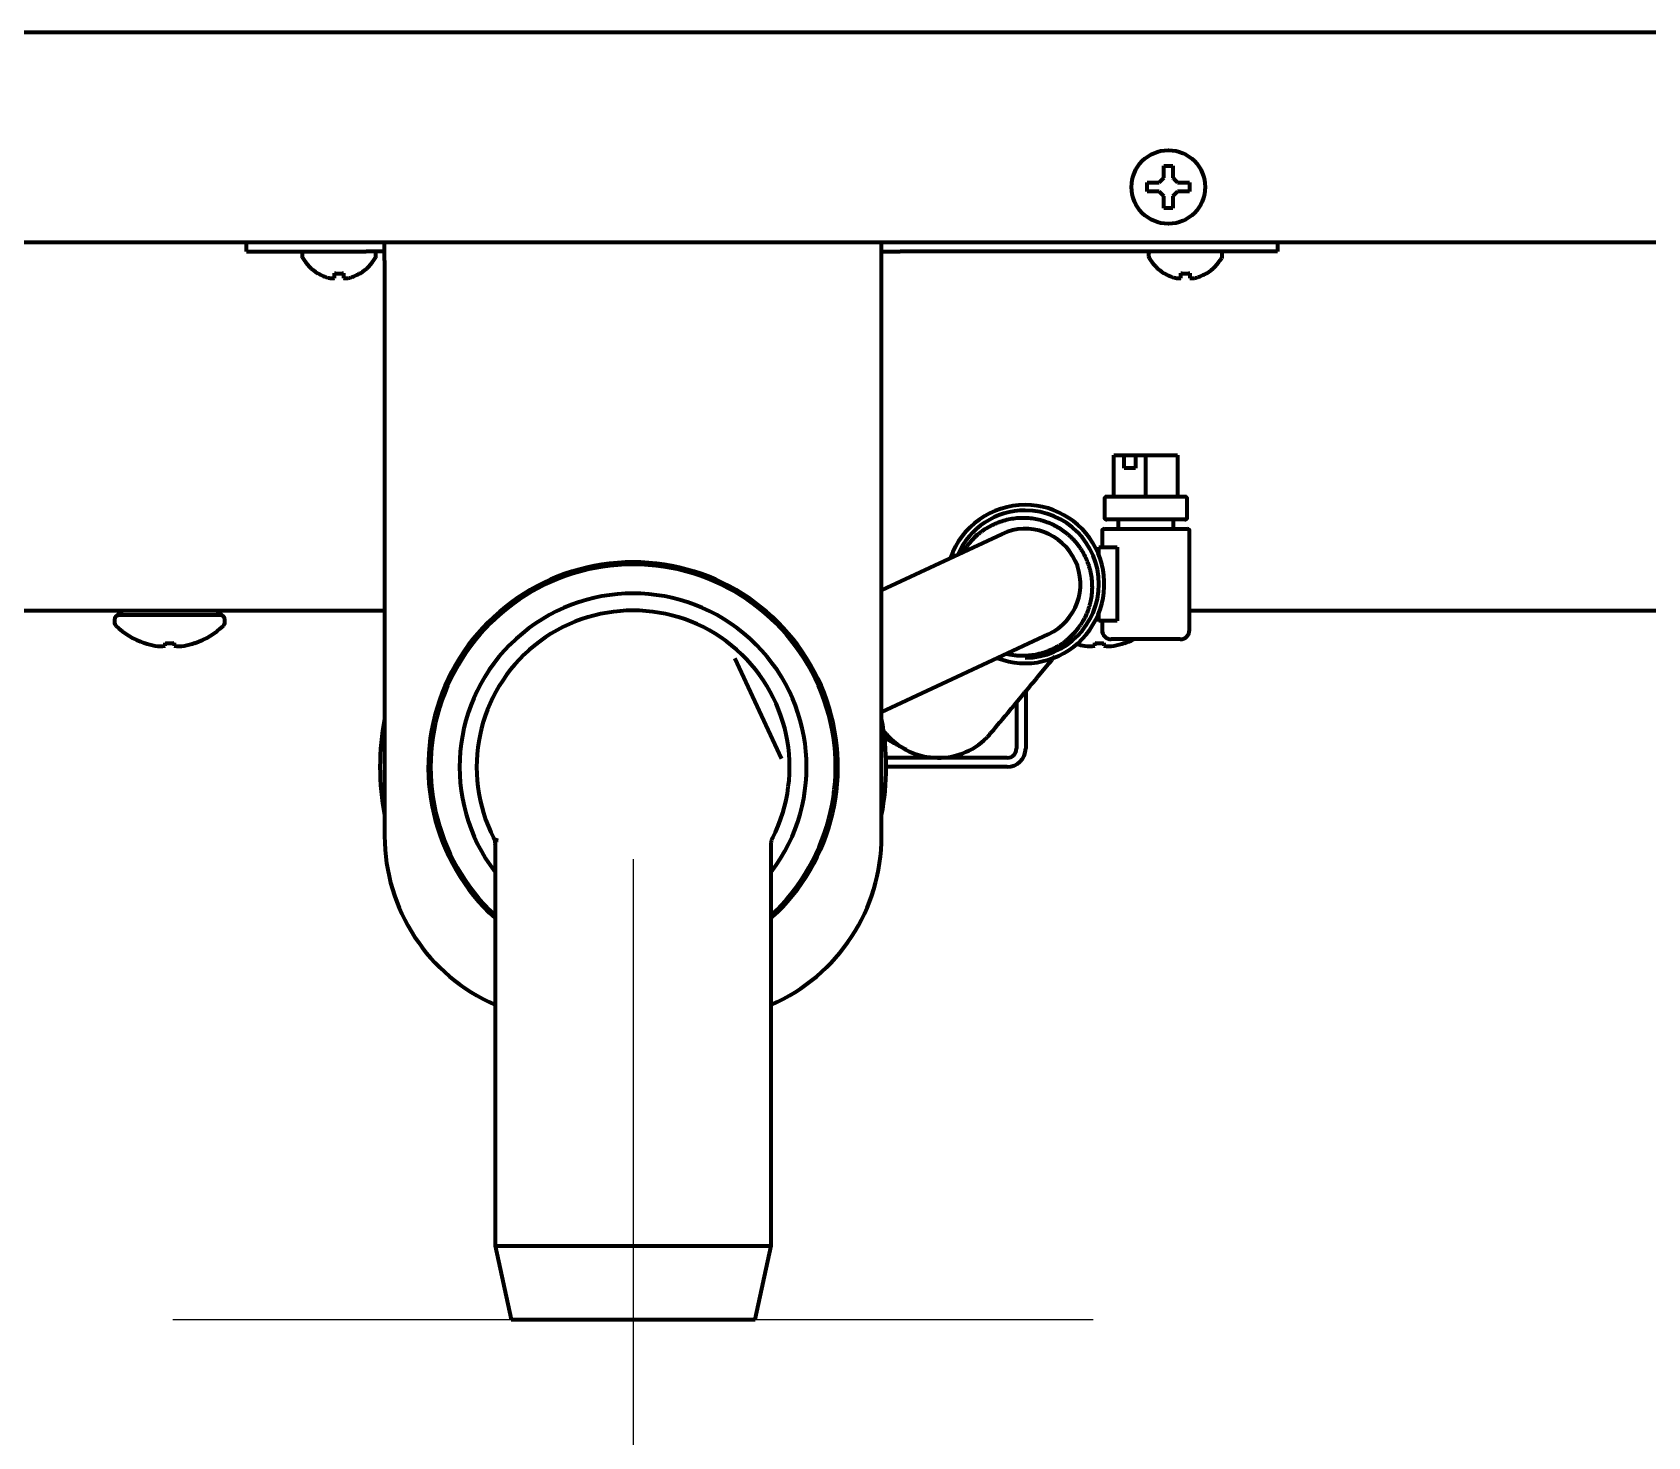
# Model space of a CAD drawing. Header units: inches. Extents: x -2898 to 7248, y 606 to 5598.
# Drawn here: x 6699.3 to 6874.8, y 2282.1 to 2434.6 of the extents above; entities that cross this region are included whole.
import ezdxf

# ---------------------------------------------------------------- set-up
doc = ezdxf.new("R2010")
doc.units = ezdxf.units.IN

# ---------------------------------------------------------------- blocks, each defined once
blk = doc.blocks.new('A$C0B5A562A')
at = {"color": 6}
for p, q in [((0, 50), (0, -50)), ((-50, 0), (50, 0))]:
    blk.add_line(p, q, dxfattribs=at)

msp = doc.modelspace()

# ---------------------------------------------------------------- linework, layer by layer
at = {"linetype": 'Continuous', "lineweight": 70}
for p, q in [((7186.87, 2434.64), (6342.67, 2434.64)), ((6820.47, 2417.84), (6820.47, 2418.34)), ((6820.47, 2417.34), (6820.47, 2417.84)), ((6825.07, 2418.34), (6825.07, 2417.84)), ((6825.07, 2417.84), (6825.07, 2417.34)), ((6325.77, 2411.84), (7203.77, 2411.84)), ((6722.62, 2410.84), (6722.62, 2411.84)), ((6737.62, 2409.84), (6737.62, 2411.84)), ((6791.62, 2409.84), (6791.62, 2411.84)), ((6834.62, 2411.84), (6834.62, 2410.84)), ((6722.62, 2410.84), (6727.62, 2410.84)), ((6727.62, 2410.84), (6735.62, 2410.84)), ((6728.67, 2410.53), (6728.67, 2410.33)), ((6737.62, 2410.84), (6735.62, 2410.84)), ((6736.67, 2410.33), (6736.67, 2410.53)), ((6737.62, 2409.84), (6737.62, 2347.34)), ((6791.62, 2410.84), (6793.62, 2410.84)), ((6791.62, 2347.34), (6791.62, 2409.84)), ((6829.62, 2410.84), (6793.62, 2410.84)), ((6820.62, 2410.53), (6820.62, 2410.33)), ((6828.62, 2410.33), (6828.62, 2410.53)), ((6834.62, 2410.84), (6829.62, 2410.84)), ((6730.37, 2408.45), (6730.37, 2408.49)), ((6734.97, 2408.49), (6734.97, 2408.45)), ((6822.32, 2408.45), (6822.32, 2408.49)), ((6826.92, 2408.49), (6826.92, 2408.45)), ((6816.85, 2388.71), (6817.98, 2388.71)), ((6816.85, 2384.21), (6816.85, 2388.71)), ((6817.98, 2388.71), (6819.19, 2388.71)), ((6817.98, 2387.31), (6817.98, 2388.71)), ((6819.19, 2388.71), (6820.32, 2388.71)), ((6819.19, 2388.71), (6819.19, 2387.31)), ((6820.32, 2388.71), (6823.78, 2388.71)), ((6820.32, 2384.21), (6820.32, 2388.71)), ((6823.78, 2388.71), (6823.78, 2384.21)), ((6819.19, 2387.31), (6817.98, 2387.31)), ((6815.82, 2383.96), (6815.82, 2381.96)), ((6816.07, 2384.21), (6824.57, 2384.21)), ((6824.82, 2381.96), (6824.82, 2383.96)), ((6824.57, 2381.71), (6816.07, 2381.71)), ((6817.32, 2381.71), (6817.32, 2380.71)), ((6823.32, 2380.71), (6823.32, 2381.71)), ((6804.68, 2380.14), (6791.62, 2374.05)), ((6815.57, 2380.46), (6815.57, 2378.71)), ((6815.82, 2380.71), (6824.82, 2380.71)), ((6825.07, 2369.71), (6825.07, 2380.46)), ((6815.22, 2378.71), (6817.22, 2378.71)), ((6815.22, 2377.86), (6815.22, 2378.71)), ((6817.22, 2378.71), (6817.22, 2370.71)), ((6491.2, 2371.84), (6737.63, 2371.84)), ((6709.18, 2371.84), (6708.6, 2371.34)), ((6708.6, 2371.34), (6708.7, 2371.34)), ((6708.79, 2371.34), (6708.7, 2371.34)), ((6711.09, 2371.34), (6708.79, 2371.34)), ((6711.18, 2371.34), (6711.09, 2371.34)), ((6711.79, 2371.34), (6711.18, 2371.34)), ((6711.98, 2371.34), (6711.79, 2371.34)), ((6716.56, 2371.34), (6711.98, 2371.34)), ((6716.75, 2371.34), (6716.56, 2371.34)), ((6717.36, 2371.34), (6716.75, 2371.34)), ((6717.46, 2371.34), (6717.36, 2371.34)), ((6719.75, 2371.34), (6717.45, 2371.34)), ((6719.94, 2371.34), (6719.36, 2371.84)), ((6719.84, 2371.34), (6719.75, 2371.34)), ((6719.94, 2371.34), (6719.84, 2371.34)), ((6815.22, 2370.71), (6815.22, 2371.55)), ((6825.06, 2371.84), (6942.62, 2371.84)), ((6708.27, 2370.84), (6708.27, 2370.55)), ((6720.27, 2370.55), (6720.27, 2370.84)), ((6791.62, 2360.81), (6809.75, 2369.27)), ((6812.69, 2369.56), (6812.71, 2369.59)), ((6815.22, 2370.84), (6814.9, 2370.84)), ((6817.22, 2370.71), (6815.22, 2370.71)), ((6815.57, 2370.71), (6815.57, 2369.71)), ((6711.52, 2368.32), (6711.52, 2368.3)), ((6713.77, 2368), (6713.77, 2368.32)), ((6714.77, 2368.32), (6714.77, 2368)), ((6717.02, 2368.32), (6717.02, 2368.3)), ((6814.77, 2368), (6814.77, 2368.32)), ((6815.77, 2368.32), (6815.77, 2368)), ((6824.07, 2368.71), (6816.57, 2368.71)), ((6818.02, 2368.32), (6818.02, 2368.3)), ((6780.75, 2355.74), (6775.68, 2366.62)), ((6807.27, 2363.06), (6807.27, 2356.84)), ((6806.27, 2361.86), (6806.27, 2356.84)), ((6805.27, 2355.84), (6792.1, 2355.84)), ((6805.27, 2354.84), (6792.12, 2354.84)), ((6749.49, 2347.1), (6749.46, 2347.15)), ((6749.62, 2346.4), (6749.62, 2302.84)), ((6779.62, 2302.84), (6779.62, 2346.47)), ((6749.62, 2302.84), (6751.37, 2294.84)), ((6749.62, 2302.84), (6764.62, 2302.84)), ((6764.62, 2302.84), (6779.62, 2302.84)), ((6777.87, 2294.84), (6779.62, 2302.84)), ((6751.37, 2294.84), (6764.62, 2294.84)), ((6764.62, 2294.84), (6777.87, 2294.84))]:
    msp.add_line(p, q, dxfattribs=at)
msp.add_circle((6822.77, 2417.84), 4, dxfattribs=at)
for centre, radius, start, end in [((6729.07, 2410.53), 0.4, 128.8941, 180), ((6729.07, 2410.33), 0.4, 180, 210.3012), ((6732.87, 2412.55), 4.8, 210.3012, 238.6273), ((6732.47, 2412.55), 4.8, 301.3727, 329.6988), ((6736.27, 2410.53), 0.4, 0, 51.1059), ((6736.27, 2410.33), 0.4, 329.6988, 0), ((6821.02, 2410.53), 0.4, 128.8941, 180), ((6821.02, 2410.33), 0.4, 180, 210.3012), ((6824.82, 2412.55), 4.8, 210.3012, 238.6273), ((6824.42, 2412.55), 4.8, 301.3727, 329.6988), ((6828.22, 2410.53), 0.4, 0, 51.1059), ((6828.22, 2410.33), 0.4, 329.6988, 0), ((6807.22, 2374.71), 8.6, 90, 160.7625), ((6807.22, 2374.71), 8.6, 249.2438, 90), ((6816.07, 2383.96), 0.25, 90, 180), ((6824.57, 2383.96), 0.25, 0, 90), ((6807.22, 2374.71), 8, 90, 156.4144), ((6807.22, 2374.71), 8, 270, 90), ((6816.07, 2381.96), 0.25, 180, 270), ((6824.57, 2381.96), 0.25, 270, 0), ((6807.22, 2374.71), 6, 295, 115), ((6815.82, 2380.46), 0.25, 90, 180), ((6824.82, 2380.46), 0.25, 0, 90), ((6764.62, 2354.84), 22.25, 90, 227.6156), ((6764.62, 2354.84), 22, 312.9883, 227.0117), ((6764.62, 2354.84), 22.25, 312.3844, 90), ((6764.62, 2354.84), 18.85, 322.7231, 217.2769), ((6708.77, 2370.84), 0.5, 90, 180), ((6719.77, 2370.84), 0.5, 0, 90), ((6764.62, 2354.84), 17, 332.905, 207.0951), ((6708.77, 2370.55), 0.5, 180, 226.2253), ((6714.27, 2376.29), 8.45, 226.2253, 251.0075), ((6714.27, 2376.29), 8.45, 288.9925, 313.7747), ((6719.77, 2370.55), 0.5, 313.7747, 0), ((6816.57, 2369.71), 1, 180, 270), ((6824.07, 2369.71), 1, 270, 0), ((6714.27, 2376.29), 8.44, 250.9729, 259.3378), ((6714.27, 2376.29), 7.99, 266.4122, 273.5878), ((6714.27, 2376.29), 8.44, 280.6622, 289.0271), ((6815.27, 2376.29), 8.44, 253.3542, 259.3378), ((6815.27, 2376.29), 7.99, 266.4122, 273.5878), ((6815.27, 2376.29), 8.44, 280.6622, 289.0271), ((6815.27, 2376.29), 8.45, 288.9925, 296.1216), ((6764.62, 2354.84), 27.5, 169.0538, 190.9406), ((6764.62, 2354.84), 27.5, 349.0594, 10.9462), ((6797.77, 2363.34), 7.5, 217.7663, 314.9719), ((6805.27, 2356.84), 1, 270, 0), ((6805.27, 2356.84), 2, 270, 0), ((6757.62, 2347.34), 20, 180, 246.4214), ((6771.62, 2347.34), 20, 293.5786, 0)]:
    msp.add_arc(centre, radius, start, end, dxfattribs=at)
for centre, major_axis, start_param, end_param in [((6713.24, 2376.29), (0, -8.32), 6.192956, 6.373415), ((6715.3, 2376.29), (0, 8.32), 3.051363, 3.231822), ((6814.24, 2376.29), (0, -8.32), 6.192956, 6.373415), ((6816.3, 2376.29), (0, 8.32), 3.051363, 3.231822)]:
    msp.add_ellipse(centre, major_axis=major_axis, ratio=0.707107, start_param=start_param, end_param=end_param, dxfattribs=at)
for points, degree in [([(6822.27, 2418.84), (6822.27, 2418.9), (6822.27, 2419.01), (6822.27, 2419.17), (6822.27, 2419.33), (6822.27, 2419.48), (6822.27, 2419.63), (6822.27, 2419.79), (6822.27, 2419.96), (6822.27, 2420.08), (6822.27, 2420.14)], 3), ([(6822.27, 2420.14), (6822.44, 2420.14), (6822.77, 2420.14), (6823.1, 2420.14), (6823.27, 2420.14)], 3), ([(6821.77, 2418.34), (6821.79, 2418.37), (6821.84, 2418.41), (6821.91, 2418.49), (6821.98, 2418.56), (6822.06, 2418.63), (6822.13, 2418.7), (6822.2, 2418.77), (6822.25, 2418.82), (6822.27, 2418.84)], 3), ([(6823.27, 2418.84), (6823.3, 2418.82), (6823.35, 2418.77), (6823.42, 2418.69), (6823.49, 2418.62), (6823.56, 2418.55), (6823.63, 2418.48), (6823.7, 2418.41), (6823.75, 2418.37), (6823.77, 2418.34)], 3), ([(6821.77, 2417.34), (6821.72, 2417.34), (6821.61, 2417.34), (6821.45, 2417.34), (6821.29, 2417.34), (6821.13, 2417.34), (6820.98, 2417.34), (6820.82, 2417.34), (6820.66, 2417.34), (6820.53, 2417.34), (6820.47, 2417.34)], 3), ([(6822.27, 2416.84), (6822.24, 2416.87), (6822.19, 2416.92), (6822.12, 2416.99), (6822.05, 2417.07), (6821.98, 2417.14), (6821.91, 2417.21), (6821.84, 2417.27), (6821.79, 2417.32), (6821.77, 2417.34)], 3), ([(6823.77, 2417.34), (6823.75, 2417.32), (6823.7, 2417.27), (6823.63, 2417.2), (6823.56, 2417.13), (6823.49, 2417.06), (6823.41, 2416.99), (6823.34, 2416.91), (6823.29, 2416.87), (6823.27, 2416.84)], 3), ([(6823.27, 2416.84), (6823.27, 2416.79), (6823.27, 2416.68), (6823.27, 2416.52), (6823.27, 2416.36), (6823.27, 2416.21), (6823.27, 2416.05), (6823.27, 2415.9), (6823.27, 2415.73), (6823.27, 2415.61), (6823.27, 2415.54)], 3), ([(6823.77, 2418.34), (6823.82, 2418.34), (6823.93, 2418.34), (6824.09, 2418.34), (6824.25, 2418.34), (6824.41, 2418.34), (6824.56, 2418.34), (6824.72, 2418.34), (6824.88, 2418.34), (6825.01, 2418.34), (6825.07, 2418.34)], 3), ([(6823.27, 2415.54), (6823.1, 2415.54), (6822.77, 2415.54), (6822.44, 2415.54), (6822.27, 2415.54)], 3), ([(6731.67, 2407.94), (6731.69, 2407.93), (6731.74, 2407.93), (6731.81, 2407.92), (6731.88, 2407.92), (6731.96, 2407.92), (6732.03, 2407.92), (6732.1, 2407.93), (6732.15, 2407.93), (6732.17, 2407.94)], 3), ([(6732.17, 2407.94), (6732.17, 2407.95), (6732.17, 2407.98), (6732.17, 2408.03), (6732.17, 2408.09), (6732.17, 2408.15), (6732.17, 2408.21), (6732.17, 2408.29), (6732.17, 2408.38), (6732.17, 2408.45), (6732.17, 2408.49)], 3), ([(6732.17, 2408.49), (6732.34, 2408.46), (6732.67, 2408.44), (6733, 2408.46), (6733.17, 2408.49)], 3), ([(6733.17, 2407.94), (6733.2, 2407.93), (6733.25, 2407.93), (6733.32, 2407.92), (6733.39, 2407.92), (6733.46, 2407.92), (6733.53, 2407.92), (6733.6, 2407.93), (6733.65, 2407.93), (6733.67, 2407.94)], 3), ([(6733.67, 2407.94), (6733.72, 2407.95), (6733.83, 2407.98), (6733.99, 2408.03), (6734.15, 2408.09), (6734.31, 2408.15), (6734.46, 2408.21), (6734.62, 2408.29), (6734.78, 2408.38), (6734.91, 2408.45), (6734.97, 2408.49)], 3), ([(6823.62, 2407.94), (6823.64, 2407.93), (6823.69, 2407.93), (6823.76, 2407.92), (6823.83, 2407.92), (6823.91, 2407.92), (6823.98, 2407.92), (6824.05, 2407.93), (6824.1, 2407.93), (6824.12, 2407.94)], 3), ([(6824.12, 2407.94), (6824.12, 2407.95), (6824.12, 2407.98), (6824.12, 2408.03), (6824.12, 2408.09), (6824.12, 2408.15), (6824.12, 2408.21), (6824.12, 2408.29), (6824.12, 2408.38), (6824.12, 2408.45), (6824.12, 2408.49)], 3), ([(6824.12, 2408.49), (6824.29, 2408.46), (6824.62, 2408.44), (6824.95, 2408.46), (6825.12, 2408.49)], 3), ([(6825.12, 2407.94), (6825.15, 2407.93), (6825.2, 2407.93), (6825.27, 2407.92), (6825.34, 2407.92), (6825.41, 2407.92), (6825.48, 2407.92), (6825.55, 2407.93), (6825.6, 2407.93), (6825.62, 2407.94)], 3), ([(6825.62, 2407.94), (6825.67, 2407.95), (6825.78, 2407.98), (6825.94, 2408.03), (6826.1, 2408.09), (6826.26, 2408.15), (6826.41, 2408.21), (6826.57, 2408.29), (6826.73, 2408.38), (6826.86, 2408.45), (6826.92, 2408.49)], 3), ([(6800.79, 2378.71), (6800.64, 2378.53), (6800.49, 2378.35), (6800.34, 2378.16)], 3), ([(6811.09, 2367.68), (6811.29, 2367.9), (6811.49, 2368.12), (6811.67, 2368.34)], 3), ([(6811.5, 2368.13), (6811.72, 2368.39), (6811.93, 2368.64), (6812.13, 2368.89)], 3), ([(6779.75, 2347.1), (6779.75, 2347.08)], 1)]:
    msp.add_open_spline(points, degree=degree, dxfattribs=at)
for points, knots in [([(6823.27, 2420.14), (6823.27, 2419.94), (6823.27, 2419.73), (6823.27, 2419.41), (6823.27, 2419.3), (6823.27, 2419.07), (6823.27, 2418.96), (6823.27, 2418.84)], [0, 0, 0, 0, 0.5, 0.5, 0.75, 0.75, 1, 1, 1, 1]), ([(6820.47, 2418.34), (6820.67, 2418.34), (6820.88, 2418.34), (6821.21, 2418.34), (6821.32, 2418.34), (6821.54, 2418.34), (6821.66, 2418.34), (6821.77, 2418.34)], [0, 0, 0, 0, 0.5, 0.5, 0.75, 0.75, 1, 1, 1, 1]), ([(6822.27, 2415.54), (6822.27, 2415.75), (6822.27, 2415.96), (6822.27, 2416.28), (6822.27, 2416.39), (6822.27, 2416.61), (6822.27, 2416.73), (6822.27, 2416.84)], [0, 0, 0, 0, 0.5, 0.5, 0.75, 0.75, 1, 1, 1, 1]), ([(6825.07, 2417.34), (6824.87, 2417.34), (6824.66, 2417.34), (6824.33, 2417.34), (6824.22, 2417.34), (6824, 2417.34), (6823.89, 2417.34), (6823.77, 2417.34)], [0, 0, 0, 0, 0.5, 0.5, 0.75, 0.75, 1, 1, 1, 1]), ([(6730.37, 2408.49), (6730.57, 2408.36), (6730.78, 2408.25), (6731.11, 2408.12), (6731.22, 2408.07), (6731.44, 2408), (6731.56, 2407.97), (6731.67, 2407.94)], [0, 0, 0, 0, 0.5, 0.5, 0.75, 0.75, 1, 1, 1, 1]), ([(6733.17, 2408.49), (6733.17, 2408.36), (6733.17, 2408.25), (6733.17, 2408.12), (6733.17, 2408.07), (6733.17, 2408), (6733.17, 2407.97), (6733.17, 2407.94)], [0, 0, 0, 0, 0.5, 0.5, 0.75, 0.75, 1, 1, 1, 1]), ([(6822.32, 2408.49), (6822.52, 2408.36), (6822.73, 2408.25), (6823.06, 2408.12), (6823.17, 2408.07), (6823.39, 2408), (6823.51, 2407.97), (6823.62, 2407.94)], [0, 0, 0, 0, 0.5, 0.5, 0.75, 0.75, 1, 1, 1, 1]), ([(6825.12, 2408.49), (6825.12, 2408.36), (6825.12, 2408.25), (6825.12, 2408.12), (6825.12, 2408.07), (6825.12, 2408), (6825.12, 2407.97), (6825.12, 2407.94)], [0, 0, 0, 0, 0.5, 0.5, 0.75, 0.75, 1, 1, 1, 1]), ([(6800.65, 2378.45), (6800.76, 2378.62), (6800.87, 2378.78), (6801.14, 2379.14), (6801.3, 2379.32), (6801.63, 2379.68), (6801.81, 2379.85), (6802.04, 2380.06), (6802.08, 2380.1), (6802.18, 2380.18), (6802.23, 2380.22), (6802.37, 2380.34), (6802.47, 2380.41), (6802.77, 2380.63), (6803.18, 2380.89), (6803.61, 2381.12), (6803.94, 2381.28), (6804.06, 2381.32), (6804.23, 2381.39), (6804.29, 2381.42), (6804.4, 2381.46), (6804.46, 2381.48), (6804.75, 2381.58), (6804.99, 2381.65), (6805.46, 2381.77), (6805.7, 2381.81), (6806.19, 2381.88), (6806.43, 2381.9), (6806.74, 2381.91), (6806.8, 2381.91), (6806.93, 2381.92), (6807.11, 2381.92), (6807.3, 2381.91), (6807.67, 2381.89), (6808.15, 2381.84), (6808.63, 2381.74), (6808.99, 2381.64), (6809.11, 2381.61), (6809.28, 2381.55), (6809.34, 2381.53), (6809.46, 2381.49), (6809.52, 2381.47), (6809.81, 2381.37), (6810.03, 2381.27), (6810.47, 2381.06), (6810.69, 2380.94), (6811.1, 2380.69), (6811.31, 2380.55), (6811.55, 2380.36), (6811.6, 2380.32), (6811.7, 2380.24), (6811.84, 2380.13), (6811.98, 2380.01), (6812.25, 2379.76), (6812.59, 2379.41), (6812.9, 2379.02), (6813.08, 2378.78), (6813.12, 2378.73), (6813.19, 2378.62), (6813.22, 2378.57), (6813.32, 2378.42), (6813.39, 2378.31), (6813.57, 2377.99), (6813.8, 2377.56), (6813.98, 2377.1), (6814.1, 2376.76), (6814.14, 2376.64), (6814.19, 2376.46), (6814.21, 2376.4), (6814.24, 2376.28), (6814.26, 2376.22), (6814.33, 2375.92), (6814.37, 2375.68), (6814.44, 2375.19), (6814.46, 2374.94), (6814.47, 2374.7)], [0, 0, 0, 0, 0.031496, 0.031496, 0.070236, 0.070236, 0.108976, 0.108976, 0.118661, 0.118661, 0.128346, 0.128346, 0.147716, 0.147716, 0.186456, 0.225197, 0.225197, 0.244567, 0.244567, 0.254252, 0.254252, 0.263937, 0.263937, 0.302677, 0.302677, 0.341417, 0.341417, 0.380157, 0.380157, 0.389842, 0.389842, 0.399527, 0.418897, 0.418897, 0.457638, 0.496378, 0.496378, 0.515748, 0.515748, 0.525433, 0.525433, 0.535118, 0.535118, 0.573858, 0.573858, 0.612598, 0.612598, 0.651338, 0.651338, 0.661024, 0.661024, 0.670709, 0.690079, 0.690079, 0.728819, 0.767559, 0.767559, 0.777244, 0.777244, 0.786929, 0.786929, 0.806299, 0.806299, 0.845039, 0.883779, 0.883779, 0.90315, 0.90315, 0.912835, 0.912835, 0.92252, 0.92252, 0.96126, 0.96126, 1, 1, 1, 1]), ([(6802.04, 2380.1), (6802.03, 2380.1), (6801.99, 2380.08), (6801.81, 2379.91), (6801.52, 2379.58), (6801.34, 2379.36), (6801.24, 2379.25)], [0, 0, 0, 0, 0.198098, 0.434107, 0.718342, 1, 1, 1, 1]), ([(6814.47, 2374.7), (6814.48, 2374.45), (6814.48, 2374.2), (6814.45, 2373.71), (6814.42, 2373.47), (6814.34, 2372.99), (6814.29, 2372.75), (6814.21, 2372.45), (6814.2, 2372.39), (6814.16, 2372.27), (6814.14, 2372.21), (6814.09, 2372.04), (6814.05, 2371.92), (6813.92, 2371.57), (6813.73, 2371.12), (6813.49, 2370.69), (6813.3, 2370.38), (6813.23, 2370.28), (6813.13, 2370.13), (6813.09, 2370.08), (6813.02, 2369.97), (6812.98, 2369.93), (6812.8, 2369.68), (6812.64, 2369.49), (6812.3, 2369.13), (6812.13, 2368.96), (6811.76, 2368.64), (6811.57, 2368.48), (6811.32, 2368.3), (6811.27, 2368.27), (6811.17, 2368.2), (6811.12, 2368.16), (6810.96, 2368.06), (6810.86, 2367.99), (6810.54, 2367.81), (6810.11, 2367.58), (6809.65, 2367.4), (6809.31, 2367.28), (6809.19, 2367.24), (6809.01, 2367.19), (6808.95, 2367.17), (6808.83, 2367.14), (6808.77, 2367.13), (6808.47, 2367.05), (6808.23, 2367.01), (6807.74, 2366.94), (6807.5, 2366.92), (6807.01, 2366.9), (6806.77, 2366.9), (6806.46, 2366.92), (6806.4, 2366.92), (6806.27, 2366.94), (6806.09, 2366.95), (6805.91, 2366.98), (6805.62, 2367.02), (6805.45, 2367.06), (6805.28, 2367.09)], [0, 0, 0, 0, 0.05349, 0.05349, 0.10698, 0.10698, 0.160471, 0.160471, 0.173843, 0.173843, 0.187216, 0.187216, 0.213961, 0.213961, 0.267451, 0.320941, 0.320941, 0.347687, 0.347687, 0.361059, 0.361059, 0.374432, 0.374432, 0.427922, 0.427922, 0.481412, 0.481412, 0.534902, 0.534902, 0.548275, 0.548275, 0.561647, 0.561647, 0.588393, 0.588393, 0.641883, 0.695373, 0.695373, 0.722118, 0.722118, 0.735491, 0.735491, 0.748863, 0.748863, 0.802354, 0.802354, 0.855844, 0.855844, 0.909334, 0.909334, 0.922707, 0.922707, 0.936079, 0.962824, 0.962824, 1, 1, 1, 1]), ([(6812.71, 2369.59), (6812.7, 2369.58), (6812.66, 2369.55), (6812.24, 2369.12), (6811.65, 2368.5), (6811.04, 2367.86)], [0, 0, 0, 0, 0.233, 0.425542, 1, 1, 1, 1]), ([(6803.07, 2358.04), (6803.22, 2358.21), (6803.94, 2359.06), (6806.71, 2362.38), (6809.11, 2365.26), (6810.22, 2366.59), (6810.44, 2366.85)], [0, 0, 0, 0, 0.30729, 0.614001, 0.920059, 1, 1, 1, 1]), ([(6791.87, 2358.03), (6792.53, 2357.69), (6793.47, 2357.18), (6794.11, 2356.85), (6794.31, 2356.74)], [0, 0, 0, 0, 0.603947, 1, 1, 1, 1]), ([(6749.46, 2347.15), (6749.46, 2347.15), (6749.46, 2347.14), (6749.47, 2347.12), (6749.48, 2347.11), (6749.51, 2347.06), (6749.56, 2346.91), (6749.62, 2346.68), (6749.62, 2346.49), (6749.61, 2346.4)], [0, 0, 0, 0, 0.157801, 0.199768, 0.230314, 0.269254, 0.389143, 0.724615, 1, 1, 1, 1]), ([(6749.96, 2346.86), (6749.93, 2346.87), (6749.86, 2346.88), (6749.78, 2346.9), (6749.72, 2346.92), (6749.68, 2346.94), (6749.65, 2346.95), (6749.62, 2346.97), (6749.59, 2346.99), (6749.57, 2347), (6749.55, 2347.02), (6749.54, 2347.03), (6749.52, 2347.05), (6749.51, 2347.06), (6749.5, 2347.08), (6749.49, 2347.09), (6749.49, 2347.1), (6749.49, 2347.1)], [0, 0, 0, 0, 0.133354, 0.293192, 0.368337, 0.440025, 0.508252, 0.573016, 0.634316, 0.692151, 0.746522, 0.797427, 0.844867, 0.888844, 0.929357, 0.966409, 1, 1, 1, 1]), ([(6779.62, 2346.47), (6779.62, 2346.56), (6779.63, 2346.7), (6779.68, 2346.89), (6779.72, 2347.02), (6779.75, 2347.1), (6779.77, 2347.13), (6779.77, 2347.13), (6779.77, 2347.14), (6779.77, 2347.14), (6779.78, 2347.14), (6779.78, 2347.14), (6779.78, 2347.14)], [0, 0, 0, 0, 0.329107, 0.59897, 0.78423, 0.886196, 0.90804, 0.918965, 0.928039, 0.941146, 0.967068, 1, 1, 1, 1])]:
    msp.add_open_spline(points, degree=3, knots=knots, dxfattribs=at)
msp.add_rational_spline([(6749.49, 2347.1), (6749.6, 2346.89), (6749.65, 2346.66), (6749.65, 2346.42)], [1.01365501824, 0.99500738145, 0.995459006469, 1.0150098933], degree=3, dxfattribs=at)

# ---------------------------------------------------------------- block references
msp.add_blockref('A$C0B5A562A', (6764.62, 2294.84))

doc.saveas('drawing.dxf')
